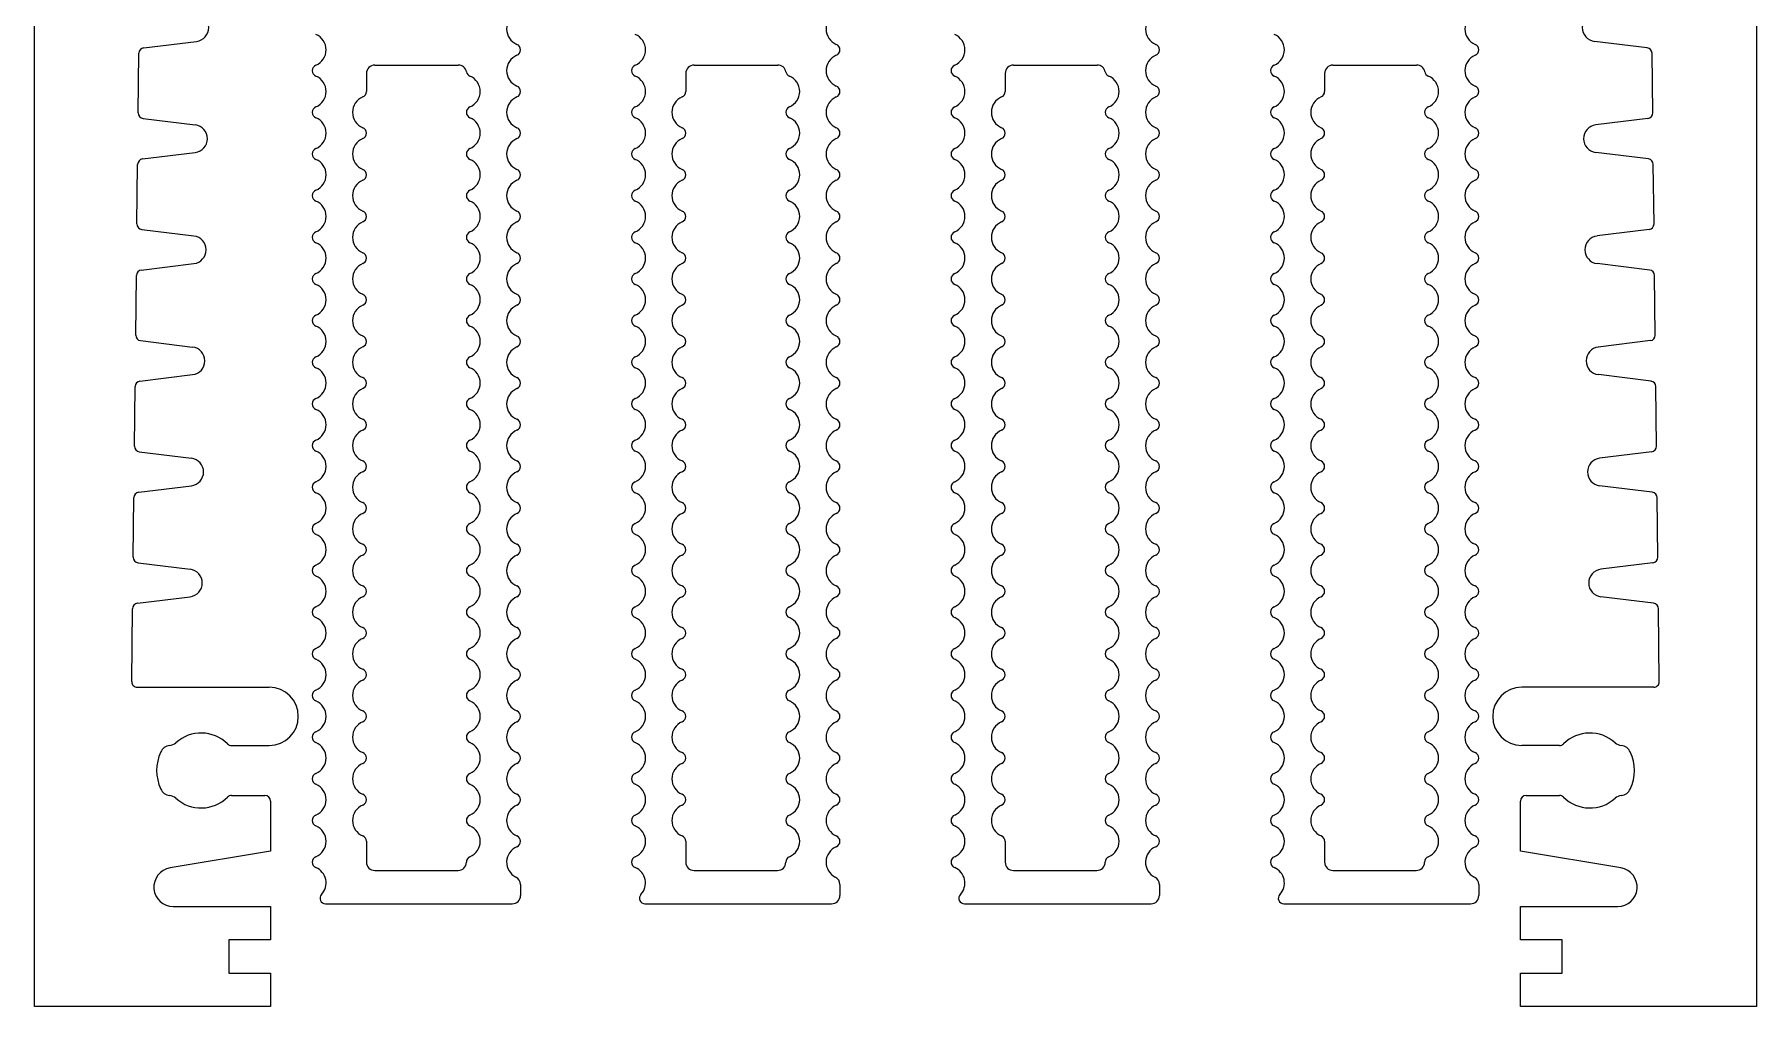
# Model space of a CAD drawing. Extents: x 0 to 240, y 0 to 177.
# Drawn here: x 177.9 to 239.9, y 103.1 to 138.1 of the extents above; entities that cross this region are included whole.
import ezdxf

# ---------------------------------------------------------------- set-up
doc = ezdxf.new("R2010")
doc.units = 0
doc.header["$LTSCALE"] = 0.5
doc.layers.get('0').update_dxf_attribs({"linetype": 'CONTINUOUS'})

msp = doc.modelspace()

# ---------------------------------------------------------------- linework, layer by layer
for p, q in [((177.898, 103.112), (177.898, 177.112)), ((239.898, 177.112), (239.898, 103.112)), ((181.836, 137.634), (183.732, 137.866)), ((235.96, 137.634), (234.064, 137.866)), ((181.635, 135.291), (181.66, 137.438)), ((236.16, 135.291), (236.135, 137.438)), ((189.848, 136.712), (189.848, 136.062)), ((190.148, 137.012), (193.158, 137.012)), ((201.348, 136.712), (201.348, 136.062)), ((201.648, 137.012), (204.658, 137.012)), ((212.848, 136.712), (212.848, 136.062)), ((213.148, 137.012), (216.158, 137.012)), ((224.348, 136.712), (224.348, 136.062)), ((224.648, 137.012), (227.658, 137.012)), ((181.811, 135.091), (183.686, 134.859)), ((235.985, 135.091), (234.109, 134.859)), ((181.589, 131.291), (181.614, 133.438)), ((181.79, 133.634), (183.686, 133.866)), ((236.006, 133.634), (234.11, 133.866)), ((236.206, 131.291), (236.181, 133.438)), ((181.765, 131.091), (183.64, 130.859)), ((236.031, 131.091), (234.155, 130.859)), ((181.744, 129.634), (183.64, 129.866)), ((236.052, 129.634), (234.156, 129.866)), ((181.544, 127.291), (181.568, 129.438)), ((236.252, 127.291), (236.227, 129.438)), ((181.719, 127.091), (183.594, 126.859)), ((236.077, 127.091), (234.201, 126.859)), ((181.698, 125.634), (183.594, 125.866)), ((236.098, 125.634), (234.202, 125.866)), ((181.498, 123.291), (181.522, 125.438)), ((236.298, 123.291), (236.273, 125.438)), ((181.673, 123.091), (183.548, 122.859)), ((236.123, 123.091), (234.247, 122.859)), ((181.652, 121.634), (183.548, 121.866)), ((236.144, 121.634), (234.248, 121.866)), ((181.452, 119.291), (181.476, 121.438)), ((236.344, 119.291), (236.319, 121.438)), ((181.627, 119.091), (183.502, 118.859)), ((236.169, 119.091), (234.293, 118.859)), ((181.606, 117.634), (183.502, 117.866)), ((236.19, 117.634), (234.294, 117.866)), ((181.4, 114.815), (181.43, 117.438)), ((236.395, 114.815), (236.365, 117.438)), ((181.6, 114.612), (186.348, 114.612)), ((236.195, 114.612), (231.448, 114.612)), ((184.99, 112.512), (186.348, 112.512)), ((232.806, 112.512), (231.448, 112.512)), ((184.99, 110.712), (186.198, 110.712)), ((186.398, 110.512), (186.398, 108.712)), ((231.398, 108.712), (231.398, 110.512)), ((231.598, 110.712), (232.806, 110.712)), ((186.398, 108.712), (182.781, 108.103)), ((189.848, 109.062), (189.848, 108.312)), ((201.348, 109.062), (201.348, 108.312)), ((212.848, 109.062), (212.848, 108.312)), ((224.348, 109.062), (224.348, 108.312)), ((235.014, 108.103), (231.398, 108.712)), ((190.148, 108.012), (193.148, 108.012)), ((201.648, 108.012), (204.648, 108.012)), ((213.148, 108.012), (216.148, 108.012)), ((224.648, 108.012), (227.648, 108.012)), ((195.398, 107.506), (195.398, 107.112)), ((206.898, 107.506), (206.898, 107.112)), ((218.398, 107.506), (218.398, 107.112)), ((229.898, 107.506), (229.898, 107.112)), ((182.898, 106.712), (186.398, 106.712)), ((186.398, 106.712), (186.398, 105.512)), ((188.379, 106.812), (195.098, 106.812)), ((199.879, 106.812), (206.598, 106.812)), ((211.379, 106.812), (218.098, 106.812)), ((222.879, 106.812), (229.598, 106.812)), ((231.398, 105.512), (231.398, 106.712)), ((231.398, 106.712), (234.898, 106.712)), ((186.398, 105.512), (184.898, 105.512)), ((184.898, 105.512), (184.898, 104.312)), ((232.898, 105.512), (231.398, 105.512)), ((232.898, 104.312), (232.898, 105.512)), ((184.898, 104.312), (186.398, 104.312)), ((186.398, 104.312), (186.398, 103.112)), ((231.398, 103.112), (231.398, 104.312)), ((231.398, 104.312), (232.898, 104.312)), ((186.398, 103.112), (177.898, 103.112)), ((239.898, 103.112), (231.398, 103.112))]:
    msp.add_line(p, q)
for centre, radius, start, end in [((183.671, 138.362), 0.5, 276.98901, 82.95287), ((195.498, 138.312), 0.6, 112.61987, 247.38013), ((206.998, 138.312), 0.6, 112.61987, 247.38013), ((218.498, 138.312), 0.6, 112.61987, 247.38013), ((229.998, 138.312), 0.6, 112.61987, 247.38013), ((234.125, 138.362), 0.5, 97.04713, 263.01099), ((187.798, 137.562), 0.6, 292.61986, 67.38013), ((195.185, 137.562), 0.212, 292.61986, 67.38013), ((199.298, 137.562), 0.6, 292.61986, 67.38013), ((206.685, 137.562), 0.212, 292.61986, 67.38013), ((210.798, 137.562), 0.6, 292.61986, 67.38013), ((218.185, 137.562), 0.212, 292.61986, 67.38013), ((222.298, 137.562), 0.6, 292.61986, 67.38013), ((229.685, 137.562), 0.212, 292.61986, 67.38013), ((181.86, 137.435), 0.2, 96.98901, 179.34146), ((195.498, 136.812), 0.6, 112.61987, 247.38013), ((206.998, 136.812), 0.6, 112.61987, 247.38013), ((218.498, 136.812), 0.6, 112.61987, 247.38013), ((229.998, 136.812), 0.6, 112.61987, 247.38013), ((235.935, 137.435), 0.2, 0.65854, 83.01099), ((188.11, 136.812), 0.212, 112.61987, 247.38013), ((187.798, 136.062), 0.6, 292.61986, 67.38013), ((190.148, 136.712), 0.3, 90, 180), ((193.158, 136.712), 0.3, 11.25185, 90), ((193.66, 136.812), 0.212, 191.25185, 247.38013), ((193.348, 136.062), 0.6, 292.61986, 67.38013), ((199.61, 136.812), 0.212, 112.61987, 247.38013), ((199.298, 136.062), 0.6, 292.61986, 67.38013), ((201.648, 136.712), 0.3, 90, 180), ((204.658, 136.712), 0.3, 11.25185, 90), ((205.16, 136.812), 0.212, 191.25185, 247.38013), ((204.848, 136.062), 0.6, 292.61986, 67.38013), ((211.11, 136.812), 0.212, 112.61987, 247.38013), ((210.798, 136.062), 0.6, 292.61986, 67.38013), ((213.148, 136.712), 0.3, 90, 180), ((216.158, 136.712), 0.3, 11.25185, 90), ((216.66, 136.812), 0.212, 191.25185, 247.38013), ((216.348, 136.062), 0.6, 292.61986, 67.38013), ((222.61, 136.812), 0.212, 112.61987, 247.38013), ((222.298, 136.062), 0.6, 292.61986, 67.38013), ((224.648, 136.712), 0.3, 90, 180), ((227.658, 136.712), 0.3, 11.25185, 90), ((228.16, 136.812), 0.212, 191.25185, 247.38013), ((227.848, 136.062), 0.6, 292.61986, 67.38013), ((189.948, 135.312), 0.6, 112.61987, 247.38013), ((189.635, 136.062), 0.212, 292.61986, 0), ((195.498, 135.312), 0.6, 112.61987, 247.38013), ((195.185, 136.062), 0.212, 292.61986, 67.38013), ((201.448, 135.312), 0.6, 112.61987, 247.38013), ((201.135, 136.062), 0.212, 292.61986, 0), ((206.998, 135.312), 0.6, 112.61987, 247.38013), ((206.685, 136.062), 0.212, 292.61986, 67.38013), ((212.948, 135.312), 0.6, 112.61987, 247.38013), ((212.635, 136.062), 0.212, 292.61986, 0), ((218.498, 135.312), 0.6, 112.61987, 247.38013), ((218.185, 136.062), 0.212, 292.61986, 67.38013), ((224.448, 135.312), 0.6, 112.61987, 247.38013), ((224.135, 136.062), 0.212, 292.61986, 0), ((229.998, 135.312), 0.6, 112.61987, 247.38013), ((229.685, 136.062), 0.212, 292.61986, 67.38013), ((181.835, 135.289), 0.2, 179.34146, 262.95287), ((188.11, 135.312), 0.212, 112.61987, 247.38013), ((193.66, 135.312), 0.212, 112.61987, 247.38013), ((199.61, 135.312), 0.212, 112.61987, 247.38013), ((205.16, 135.312), 0.212, 112.61987, 247.38013), ((211.11, 135.312), 0.212, 112.61987, 247.38013), ((216.66, 135.312), 0.212, 112.61987, 247.38013), ((222.61, 135.312), 0.212, 112.61987, 247.38013), ((228.16, 135.312), 0.212, 112.61987, 247.38013), ((235.96, 135.289), 0.2, 277.04713, 0.65854), ((183.625, 134.362), 0.5, 276.98901, 82.95287), ((187.798, 134.562), 0.6, 292.61986, 67.38013), ((189.635, 134.562), 0.212, 292.61986, 67.38013), ((193.348, 134.562), 0.6, 292.61986, 67.38013), ((195.185, 134.562), 0.212, 292.61986, 67.38013), ((199.298, 134.562), 0.6, 292.61986, 67.38013), ((201.135, 134.562), 0.212, 292.61986, 67.38013), ((204.848, 134.562), 0.6, 292.61986, 67.38013), ((206.685, 134.562), 0.212, 292.61986, 67.38013), ((210.798, 134.562), 0.6, 292.61986, 67.38013), ((212.635, 134.562), 0.212, 292.61986, 67.38013), ((216.348, 134.562), 0.6, 292.61986, 67.38013), ((218.185, 134.562), 0.212, 292.61986, 67.38013), ((222.298, 134.562), 0.6, 292.61986, 67.38013), ((224.135, 134.562), 0.212, 292.61986, 67.38013), ((227.848, 134.562), 0.6, 292.61986, 67.38013), ((229.685, 134.562), 0.212, 292.61986, 67.38013), ((234.171, 134.362), 0.5, 97.04713, 263.01099), ((188.11, 133.812), 0.212, 112.61987, 247.38013), ((189.948, 133.812), 0.6, 112.61987, 247.38013), ((193.66, 133.812), 0.212, 112.61987, 247.38013), ((195.498, 133.812), 0.6, 112.61987, 247.38013), ((199.61, 133.812), 0.212, 112.61987, 247.38013), ((201.448, 133.812), 0.6, 112.61987, 247.38013), ((205.16, 133.812), 0.212, 112.61987, 247.38013), ((206.998, 133.812), 0.6, 112.61987, 247.38013), ((211.11, 133.812), 0.212, 112.61987, 247.38013), ((212.948, 133.812), 0.6, 112.61987, 247.38013), ((216.66, 133.812), 0.212, 112.61987, 247.38013), ((218.498, 133.812), 0.6, 112.61987, 247.38013), ((222.61, 133.812), 0.212, 112.61987, 247.38013), ((224.448, 133.812), 0.6, 112.61987, 247.38013), ((228.16, 133.812), 0.212, 112.61987, 247.38013), ((229.998, 133.812), 0.6, 112.61987, 247.38013), ((181.814, 133.435), 0.2, 96.98901, 179.34146), ((187.798, 133.062), 0.6, 292.61986, 67.38013), ((193.348, 133.062), 0.6, 292.61986, 67.38013), ((199.298, 133.062), 0.6, 292.61986, 67.38013), ((204.848, 133.062), 0.6, 292.61986, 67.38013), ((210.798, 133.062), 0.6, 292.61986, 67.38013), ((216.348, 133.062), 0.6, 292.61986, 67.38013), ((222.298, 133.062), 0.6, 292.61986, 67.38013), ((227.848, 133.062), 0.6, 292.61986, 67.38013), ((235.981, 133.435), 0.2, 0.65854, 83.01099), ((189.948, 132.312), 0.6, 112.61987, 247.38013), ((189.635, 133.062), 0.212, 292.61986, 67.38013), ((195.498, 132.312), 0.6, 112.61987, 247.38013), ((195.185, 133.062), 0.212, 292.61986, 67.38013), ((201.448, 132.312), 0.6, 112.61987, 247.38013), ((201.135, 133.062), 0.212, 292.61986, 67.38013), ((206.998, 132.312), 0.6, 112.61987, 247.38013), ((206.685, 133.062), 0.212, 292.61986, 67.38013), ((212.948, 132.312), 0.6, 112.61987, 247.38013), ((212.635, 133.062), 0.212, 292.61986, 67.38013), ((218.498, 132.312), 0.6, 112.61987, 247.38013), ((218.185, 133.062), 0.212, 292.61986, 67.38013), ((224.448, 132.312), 0.6, 112.61987, 247.38013), ((224.135, 133.062), 0.212, 292.61986, 67.38013), ((229.998, 132.312), 0.6, 112.61987, 247.38013), ((229.685, 133.062), 0.212, 292.61986, 67.38013), ((188.11, 132.312), 0.212, 112.61987, 247.38013), ((187.798, 131.562), 0.6, 292.61986, 67.38013), ((193.66, 132.312), 0.212, 112.61987, 247.38013), ((193.348, 131.562), 0.6, 292.61986, 67.38013), ((199.61, 132.312), 0.212, 112.61987, 247.38013), ((199.298, 131.562), 0.6, 292.61986, 67.38013), ((205.16, 132.312), 0.212, 112.61987, 247.38013), ((204.848, 131.562), 0.6, 292.61986, 67.38013), ((211.11, 132.312), 0.212, 112.61987, 247.38013), ((210.798, 131.562), 0.6, 292.61986, 67.38013), ((216.66, 132.312), 0.212, 112.61987, 247.38013), ((216.348, 131.562), 0.6, 292.61986, 67.38013), ((222.61, 132.312), 0.212, 112.61987, 247.38013), ((222.298, 131.562), 0.6, 292.61986, 67.38013), ((228.16, 132.312), 0.212, 112.61987, 247.38013), ((227.848, 131.562), 0.6, 292.61986, 67.38013), ((189.635, 131.562), 0.212, 292.61986, 67.38013), ((195.185, 131.562), 0.212, 292.61986, 67.38013), ((201.135, 131.562), 0.212, 292.61986, 67.38013), ((206.685, 131.562), 0.212, 292.61986, 67.38013), ((212.635, 131.562), 0.212, 292.61986, 67.38013), ((218.185, 131.562), 0.212, 292.61986, 67.38013), ((224.135, 131.562), 0.212, 292.61986, 67.38013), ((229.685, 131.562), 0.212, 292.61986, 67.38013), ((181.789, 131.289), 0.2, 179.34146, 262.95287), ((183.579, 130.362), 0.5, 276.98901, 82.95287), ((188.11, 130.812), 0.212, 112.61987, 247.38013), ((189.948, 130.812), 0.6, 112.61987, 247.38013), ((193.66, 130.812), 0.212, 112.61987, 247.38013), ((195.498, 130.812), 0.6, 112.61987, 247.38013), ((199.61, 130.812), 0.212, 112.61987, 247.38013), ((201.448, 130.812), 0.6, 112.61987, 247.38013), ((205.16, 130.812), 0.212, 112.61987, 247.38013), ((206.998, 130.812), 0.6, 112.61987, 247.38013), ((211.11, 130.812), 0.212, 112.61987, 247.38013), ((212.948, 130.812), 0.6, 112.61987, 247.38013), ((216.66, 130.812), 0.212, 112.61987, 247.38013), ((218.498, 130.812), 0.6, 112.61987, 247.38013), ((222.61, 130.812), 0.212, 112.61987, 247.38013), ((224.448, 130.812), 0.6, 112.61987, 247.38013), ((228.16, 130.812), 0.212, 112.61987, 247.38013), ((229.998, 130.812), 0.6, 112.61987, 247.38013), ((234.217, 130.362), 0.5, 97.04713, 263.01099), ((236.006, 131.289), 0.2, 277.04713, 0.65854), ((187.798, 130.062), 0.6, 292.61986, 67.38013), ((189.635, 130.062), 0.212, 292.61986, 67.38013), ((193.348, 130.062), 0.6, 292.61986, 67.38013), ((195.185, 130.062), 0.212, 292.61986, 67.38013), ((199.298, 130.062), 0.6, 292.61986, 67.38013), ((201.135, 130.062), 0.212, 292.61986, 67.38013), ((204.848, 130.062), 0.6, 292.61986, 67.38013), ((206.685, 130.062), 0.212, 292.61986, 67.38013), ((210.798, 130.062), 0.6, 292.61986, 67.38013), ((212.635, 130.062), 0.212, 292.61986, 67.38013), ((216.348, 130.062), 0.6, 292.61986, 67.38013), ((218.185, 130.062), 0.212, 292.61986, 67.38013), ((222.298, 130.062), 0.6, 292.61986, 67.38013), ((224.135, 130.062), 0.212, 292.61986, 67.38013), ((227.848, 130.062), 0.6, 292.61986, 67.38013), ((229.685, 130.062), 0.212, 292.61986, 67.38013), ((181.768, 129.435), 0.2, 96.98901, 179.34146), ((189.948, 129.312), 0.6, 112.61987, 247.38013), ((195.498, 129.312), 0.6, 112.61987, 247.38013), ((201.448, 129.312), 0.6, 112.61987, 247.38013), ((206.998, 129.312), 0.6, 112.61987, 247.38013), ((212.948, 129.312), 0.6, 112.61987, 247.38013), ((218.498, 129.312), 0.6, 112.61987, 247.38013), ((224.448, 129.312), 0.6, 112.61987, 247.38013), ((229.998, 129.312), 0.6, 112.61987, 247.38013), ((236.027, 129.435), 0.2, 0.65854, 83.01099), ((188.11, 129.312), 0.212, 112.61987, 247.38013), ((187.798, 128.562), 0.6, 292.61986, 67.38013), ((193.66, 129.312), 0.212, 112.61987, 247.38013), ((193.348, 128.562), 0.6, 292.61986, 67.38013), ((199.61, 129.312), 0.212, 112.61987, 247.38013), ((199.298, 128.562), 0.6, 292.61986, 67.38013), ((205.16, 129.312), 0.212, 112.61987, 247.38013), ((204.848, 128.562), 0.6, 292.61986, 67.38013), ((211.11, 129.312), 0.212, 112.61987, 247.38013), ((210.798, 128.562), 0.6, 292.61986, 67.38013), ((216.66, 129.312), 0.212, 112.61987, 247.38013), ((216.348, 128.562), 0.6, 292.61986, 67.38013), ((222.61, 129.312), 0.212, 112.61987, 247.38013), ((222.298, 128.562), 0.6, 292.61986, 67.38013), ((228.16, 129.312), 0.212, 112.61987, 247.38013), ((227.848, 128.562), 0.6, 292.61986, 67.38013), ((189.948, 127.812), 0.6, 112.61987, 247.38013), ((189.635, 128.562), 0.212, 292.61986, 67.38013), ((195.498, 127.812), 0.6, 112.61987, 247.38013), ((195.185, 128.562), 0.212, 292.61986, 67.38013), ((201.448, 127.812), 0.6, 112.61987, 247.38013), ((201.135, 128.562), 0.212, 292.61986, 67.38013), ((206.998, 127.812), 0.6, 112.61987, 247.38013), ((206.685, 128.562), 0.212, 292.61986, 67.38013), ((212.948, 127.812), 0.6, 112.61987, 247.38013), ((212.635, 128.562), 0.212, 292.61986, 67.38013), ((218.498, 127.812), 0.6, 112.61987, 247.38013), ((218.185, 128.562), 0.212, 292.61986, 67.38013), ((224.448, 127.812), 0.6, 112.61987, 247.38013), ((224.135, 128.562), 0.212, 292.61986, 67.38013), ((229.998, 127.812), 0.6, 112.61987, 247.38013), ((229.685, 128.562), 0.212, 292.61986, 67.38013), ((188.11, 127.812), 0.212, 112.61987, 247.38013), ((193.66, 127.812), 0.212, 112.61987, 247.38013), ((199.61, 127.812), 0.212, 112.61987, 247.38013), ((205.16, 127.812), 0.212, 112.61987, 247.38013), ((211.11, 127.812), 0.212, 112.61987, 247.38013), ((216.66, 127.812), 0.212, 112.61987, 247.38013), ((222.61, 127.812), 0.212, 112.61987, 247.38013), ((228.16, 127.812), 0.212, 112.61987, 247.38013), ((181.743, 127.289), 0.2, 179.34146, 262.95287), ((187.798, 127.062), 0.6, 292.61986, 67.38013), ((189.635, 127.062), 0.212, 292.61986, 67.38013), ((193.348, 127.062), 0.6, 292.61986, 67.38013), ((195.185, 127.062), 0.212, 292.61986, 67.38013), ((199.298, 127.062), 0.6, 292.61986, 67.38013), ((201.135, 127.062), 0.212, 292.61986, 67.38013), ((204.848, 127.062), 0.6, 292.61986, 67.38013), ((206.685, 127.062), 0.212, 292.61986, 67.38013), ((210.798, 127.062), 0.6, 292.61986, 67.38013), ((212.635, 127.062), 0.212, 292.61986, 67.38013), ((216.348, 127.062), 0.6, 292.61986, 67.38013), ((218.185, 127.062), 0.212, 292.61986, 67.38013), ((222.298, 127.062), 0.6, 292.61986, 67.38013), ((224.135, 127.062), 0.212, 292.61986, 67.38013), ((227.848, 127.062), 0.6, 292.61986, 67.38013), ((229.685, 127.062), 0.212, 292.61986, 67.38013), ((236.052, 127.289), 0.2, 277.04713, 0.65854), ((183.533, 126.362), 0.5, 276.98901, 82.95287), ((188.11, 126.312), 0.212, 112.61987, 247.38013), ((189.948, 126.312), 0.6, 112.61987, 247.38013), ((193.66, 126.312), 0.212, 112.61987, 247.38013), ((195.498, 126.312), 0.6, 112.61987, 247.38013), ((199.61, 126.312), 0.212, 112.61987, 247.38013), ((201.448, 126.312), 0.6, 112.61987, 247.38013), ((205.16, 126.312), 0.212, 112.61987, 247.38013), ((206.998, 126.312), 0.6, 112.61987, 247.38013), ((211.11, 126.312), 0.212, 112.61987, 247.38013), ((212.948, 126.312), 0.6, 112.61987, 247.38013), ((216.66, 126.312), 0.212, 112.61987, 247.38013), ((218.498, 126.312), 0.6, 112.61987, 247.38013), ((222.61, 126.312), 0.212, 112.61987, 247.38013), ((224.448, 126.312), 0.6, 112.61987, 247.38013), ((228.16, 126.312), 0.212, 112.61987, 247.38013), ((229.998, 126.312), 0.6, 112.61987, 247.38013), ((234.263, 126.362), 0.5, 97.04713, 263.01099), ((187.798, 125.562), 0.6, 292.61986, 67.38013), ((193.348, 125.562), 0.6, 292.61986, 67.38013), ((199.298, 125.562), 0.6, 292.61986, 67.38013), ((204.848, 125.562), 0.6, 292.61986, 67.38013), ((210.798, 125.562), 0.6, 292.61986, 67.38013), ((216.348, 125.562), 0.6, 292.61986, 67.38013), ((222.298, 125.562), 0.6, 292.61986, 67.38013), ((227.848, 125.562), 0.6, 292.61986, 67.38013), ((181.722, 125.435), 0.2, 96.98901, 179.34146), ((189.948, 124.812), 0.6, 112.61987, 247.38013), ((189.635, 125.562), 0.212, 292.61986, 67.38013), ((195.498, 124.812), 0.6, 112.61987, 247.38013), ((195.185, 125.562), 0.212, 292.61986, 67.38013), ((201.448, 124.812), 0.6, 112.61987, 247.38013), ((201.135, 125.562), 0.212, 292.61986, 67.38013), ((206.998, 124.812), 0.6, 112.61987, 247.38013), ((206.685, 125.562), 0.212, 292.61986, 67.38013), ((212.948, 124.812), 0.6, 112.61987, 247.38013), ((212.635, 125.562), 0.212, 292.61986, 67.38013), ((218.498, 124.812), 0.6, 112.61987, 247.38013), ((218.185, 125.562), 0.212, 292.61986, 67.38013), ((224.448, 124.812), 0.6, 112.61987, 247.38013), ((224.135, 125.562), 0.212, 292.61986, 67.38013), ((229.998, 124.812), 0.6, 112.61987, 247.38013), ((229.685, 125.562), 0.212, 292.61986, 67.38013), ((236.073, 125.435), 0.2, 0.65854, 83.01099), ((188.11, 124.812), 0.212, 112.61987, 247.38013), ((193.66, 124.812), 0.212, 112.61987, 247.38013), ((199.61, 124.812), 0.212, 112.61987, 247.38013), ((205.16, 124.812), 0.212, 112.61987, 247.38013), ((211.11, 124.812), 0.212, 112.61987, 247.38013), ((216.66, 124.812), 0.212, 112.61987, 247.38013), ((222.61, 124.812), 0.212, 112.61987, 247.38013), ((228.16, 124.812), 0.212, 112.61987, 247.38013), ((187.798, 124.062), 0.6, 292.61986, 67.38013), ((189.635, 124.062), 0.212, 292.61986, 67.38013), ((193.348, 124.062), 0.6, 292.61986, 67.38013), ((195.185, 124.062), 0.212, 292.61986, 67.38013), ((199.298, 124.062), 0.6, 292.61986, 67.38013), ((201.135, 124.062), 0.212, 292.61986, 67.38013), ((204.848, 124.062), 0.6, 292.61986, 67.38013), ((206.685, 124.062), 0.212, 292.61986, 67.38013), ((210.798, 124.062), 0.6, 292.61986, 67.38013), ((212.635, 124.062), 0.212, 292.61986, 67.38013), ((216.348, 124.062), 0.6, 292.61986, 67.38013), ((218.185, 124.062), 0.212, 292.61986, 67.38013), ((222.298, 124.062), 0.6, 292.61986, 67.38013), ((224.135, 124.062), 0.212, 292.61986, 67.38013), ((227.848, 124.062), 0.6, 292.61986, 67.38013), ((229.685, 124.062), 0.212, 292.61986, 67.38013), ((188.11, 123.312), 0.212, 112.61987, 247.38013), ((189.948, 123.312), 0.6, 112.61987, 247.38013), ((193.66, 123.312), 0.212, 112.61987, 247.38013), ((195.498, 123.312), 0.6, 112.61987, 247.38013), ((199.61, 123.312), 0.212, 112.61987, 247.38013), ((201.448, 123.312), 0.6, 112.61987, 247.38013), ((205.16, 123.312), 0.212, 112.61987, 247.38013), ((206.998, 123.312), 0.6, 112.61987, 247.38013), ((211.11, 123.312), 0.212, 112.61987, 247.38013), ((212.948, 123.312), 0.6, 112.61987, 247.38013), ((216.66, 123.312), 0.212, 112.61987, 247.38013), ((218.498, 123.312), 0.6, 112.61987, 247.38013), ((222.61, 123.312), 0.212, 112.61987, 247.38013), ((224.448, 123.312), 0.6, 112.61987, 247.38013), ((228.16, 123.312), 0.212, 112.61987, 247.38013), ((229.998, 123.312), 0.6, 112.61987, 247.38013), ((181.698, 123.289), 0.2, 179.34146, 262.95287), ((183.487, 122.362), 0.5, 276.98901, 82.95287), ((187.798, 122.562), 0.6, 292.61986, 67.38013), ((193.348, 122.562), 0.6, 292.61986, 67.38013), ((199.298, 122.562), 0.6, 292.61986, 67.38013), ((204.848, 122.562), 0.6, 292.61986, 67.38013), ((210.798, 122.562), 0.6, 292.61986, 67.38013), ((216.348, 122.562), 0.6, 292.61986, 67.38013), ((222.298, 122.562), 0.6, 292.61986, 67.38013), ((227.848, 122.562), 0.6, 292.61986, 67.38013), ((234.309, 122.362), 0.5, 97.04713, 263.01099), ((236.098, 123.289), 0.2, 277.04713, 0.65854), ((189.948, 121.812), 0.6, 112.61987, 247.38013), ((189.635, 122.562), 0.212, 292.61986, 67.38013), ((195.498, 121.812), 0.6, 112.61987, 247.38013), ((195.185, 122.562), 0.212, 292.61986, 67.38013), ((201.448, 121.812), 0.6, 112.61987, 247.38013), ((201.135, 122.562), 0.212, 292.61986, 67.38013), ((206.998, 121.812), 0.6, 112.61987, 247.38013), ((206.685, 122.562), 0.212, 292.61986, 67.38013), ((212.948, 121.812), 0.6, 112.61987, 247.38013), ((212.635, 122.562), 0.212, 292.61986, 67.38013), ((218.498, 121.812), 0.6, 112.61987, 247.38013), ((218.185, 122.562), 0.212, 292.61986, 67.38013), ((224.448, 121.812), 0.6, 112.61987, 247.38013), ((224.135, 122.562), 0.212, 292.61986, 67.38013), ((229.998, 121.812), 0.6, 112.61987, 247.38013), ((229.685, 122.562), 0.212, 292.61986, 67.38013), ((181.676, 121.435), 0.2, 96.98901, 179.34146), ((188.11, 121.812), 0.212, 112.61987, 247.38013), ((187.798, 121.062), 0.6, 292.61986, 67.38013), ((193.66, 121.812), 0.212, 112.61987, 247.38013), ((193.348, 121.062), 0.6, 292.61986, 67.38013), ((199.61, 121.812), 0.212, 112.61987, 247.38013), ((199.298, 121.062), 0.6, 292.61986, 67.38013), ((205.16, 121.812), 0.212, 112.61987, 247.38013), ((204.848, 121.062), 0.6, 292.61986, 67.38013), ((211.11, 121.812), 0.212, 112.61987, 247.38013), ((210.798, 121.062), 0.6, 292.61986, 67.38013), ((216.66, 121.812), 0.212, 112.61987, 247.38013), ((216.348, 121.062), 0.6, 292.61986, 67.38013), ((222.61, 121.812), 0.212, 112.61987, 247.38013), ((222.298, 121.062), 0.6, 292.61986, 67.38013), ((228.16, 121.812), 0.212, 112.61987, 247.38013), ((227.848, 121.062), 0.6, 292.61986, 67.38013), ((236.119, 121.435), 0.2, 0.65854, 83.01099), ((189.635, 121.062), 0.212, 292.61986, 67.38013), ((195.185, 121.062), 0.212, 292.61986, 67.38013), ((201.135, 121.062), 0.212, 292.61986, 67.38013), ((206.685, 121.062), 0.212, 292.61986, 67.38013), ((212.635, 121.062), 0.212, 292.61986, 67.38013), ((218.185, 121.062), 0.212, 292.61986, 67.38013), ((224.135, 121.062), 0.212, 292.61986, 67.38013), ((229.685, 121.062), 0.212, 292.61986, 67.38013), ((188.11, 120.312), 0.212, 112.61987, 247.38013), ((189.948, 120.312), 0.6, 112.61987, 247.38013), ((193.66, 120.312), 0.212, 112.61987, 247.38013), ((195.498, 120.312), 0.6, 112.61987, 247.38013), ((199.61, 120.312), 0.212, 112.61987, 247.38013), ((201.448, 120.312), 0.6, 112.61987, 247.38013), ((205.16, 120.312), 0.212, 112.61987, 247.38013), ((206.998, 120.312), 0.6, 112.61987, 247.38013), ((211.11, 120.312), 0.212, 112.61987, 247.38013), ((212.948, 120.312), 0.6, 112.61987, 247.38013), ((216.66, 120.312), 0.212, 112.61987, 247.38013), ((218.498, 120.312), 0.6, 112.61987, 247.38013), ((222.61, 120.312), 0.212, 112.61987, 247.38013), ((224.448, 120.312), 0.6, 112.61987, 247.38013), ((228.16, 120.312), 0.212, 112.61987, 247.38013), ((229.998, 120.312), 0.6, 112.61987, 247.38013), ((187.798, 119.562), 0.6, 292.61986, 67.38013), ((189.635, 119.562), 0.212, 292.61986, 67.38013), ((193.348, 119.562), 0.6, 292.61986, 67.38013), ((195.185, 119.562), 0.212, 292.61986, 67.38013), ((199.298, 119.562), 0.6, 292.61986, 67.38013), ((201.135, 119.562), 0.212, 292.61986, 67.38013), ((204.848, 119.562), 0.6, 292.61986, 67.38013), ((206.685, 119.562), 0.212, 292.61986, 67.38013), ((210.798, 119.562), 0.6, 292.61986, 67.38013), ((212.635, 119.562), 0.212, 292.61986, 67.38013), ((216.348, 119.562), 0.6, 292.61986, 67.38013), ((218.185, 119.562), 0.212, 292.61986, 67.38013), ((222.298, 119.562), 0.6, 292.61986, 67.38013), ((224.135, 119.562), 0.212, 292.61986, 67.38013), ((227.848, 119.562), 0.6, 292.61986, 67.38013), ((229.685, 119.562), 0.212, 292.61986, 67.38013), ((181.652, 119.289), 0.2, 179.34146, 262.95287), ((189.948, 118.812), 0.6, 112.61987, 247.38013), ((195.498, 118.812), 0.6, 112.61987, 247.38013), ((201.448, 118.812), 0.6, 112.61987, 247.38013), ((206.998, 118.812), 0.6, 112.61987, 247.38013), ((212.948, 118.812), 0.6, 112.61987, 247.38013), ((218.498, 118.812), 0.6, 112.61987, 247.38013), ((224.448, 118.812), 0.6, 112.61987, 247.38013), ((229.998, 118.812), 0.6, 112.61987, 247.38013), ((236.144, 119.289), 0.2, 277.04713, 0.65854), ((183.441, 118.362), 0.5, 276.98901, 82.95287), ((188.11, 118.812), 0.212, 112.61987, 247.38013), ((187.798, 118.062), 0.6, 292.61986, 67.38013), ((193.66, 118.812), 0.212, 112.61987, 247.38013), ((193.348, 118.062), 0.6, 292.61986, 67.38013), ((199.61, 118.812), 0.212, 112.61987, 247.38013), ((199.298, 118.062), 0.6, 292.61986, 67.38013), ((205.16, 118.812), 0.212, 112.61987, 247.38013), ((204.848, 118.062), 0.6, 292.61986, 67.38013), ((211.11, 118.812), 0.212, 112.61987, 247.38013), ((210.798, 118.062), 0.6, 292.61986, 67.38013), ((216.66, 118.812), 0.212, 112.61987, 247.38013), ((216.348, 118.062), 0.6, 292.61986, 67.38013), ((222.61, 118.812), 0.212, 112.61987, 247.38013), ((222.298, 118.062), 0.6, 292.61986, 67.38013), ((228.16, 118.812), 0.212, 112.61987, 247.38013), ((227.848, 118.062), 0.6, 292.61986, 67.38013), ((234.354, 118.362), 0.5, 97.04713, 263.01099), ((189.948, 117.312), 0.6, 112.61987, 247.38013), ((189.635, 118.062), 0.212, 292.61986, 67.38013), ((195.498, 117.312), 0.6, 112.61987, 247.38013), ((195.185, 118.062), 0.212, 292.61986, 67.38013), ((201.448, 117.312), 0.6, 112.61987, 247.38013), ((201.135, 118.062), 0.212, 292.61986, 67.38013), ((206.998, 117.312), 0.6, 112.61987, 247.38013), ((206.685, 118.062), 0.212, 292.61986, 67.38013), ((212.948, 117.312), 0.6, 112.61987, 247.38013), ((212.635, 118.062), 0.212, 292.61986, 67.38013), ((218.498, 117.312), 0.6, 112.61987, 247.38013), ((218.185, 118.062), 0.212, 292.61986, 67.38013), ((224.448, 117.312), 0.6, 112.61987, 247.38013), ((224.135, 118.062), 0.212, 292.61986, 67.38013), ((229.998, 117.312), 0.6, 112.61987, 247.38013), ((229.685, 118.062), 0.212, 292.61986, 67.38013), ((181.63, 117.435), 0.2, 96.98901, 179.34146), ((188.11, 117.312), 0.212, 112.61987, 247.38013), ((193.66, 117.312), 0.212, 112.61987, 247.38013), ((199.61, 117.312), 0.212, 112.61987, 247.38013), ((205.16, 117.312), 0.212, 112.61987, 247.38013), ((211.11, 117.312), 0.212, 112.61987, 247.38013), ((216.66, 117.312), 0.212, 112.61987, 247.38013), ((222.61, 117.312), 0.212, 112.61987, 247.38013), ((228.16, 117.312), 0.212, 112.61987, 247.38013), ((236.165, 117.435), 0.2, 0.65854, 83.01099), ((187.798, 116.562), 0.6, 292.61986, 67.38013), ((189.635, 116.562), 0.212, 292.61986, 67.38013), ((193.348, 116.562), 0.6, 292.61986, 67.38013), ((195.185, 116.562), 0.212, 292.61986, 67.38013), ((199.298, 116.562), 0.6, 292.61986, 67.38013), ((201.135, 116.562), 0.212, 292.61986, 67.38013), ((204.848, 116.562), 0.6, 292.61986, 67.38013), ((206.685, 116.562), 0.212, 292.61986, 67.38013), ((210.798, 116.562), 0.6, 292.61986, 67.38013), ((212.635, 116.562), 0.212, 292.61986, 67.38013), ((216.348, 116.562), 0.6, 292.61986, 67.38013), ((218.185, 116.562), 0.212, 292.61986, 67.38013), ((222.298, 116.562), 0.6, 292.61986, 67.38013), ((224.135, 116.562), 0.212, 292.61986, 67.38013), ((227.848, 116.562), 0.6, 292.61986, 67.38013), ((229.685, 116.562), 0.212, 292.61986, 67.38013), ((188.11, 115.812), 0.212, 112.61987, 247.38013), ((189.948, 115.812), 0.6, 112.61987, 247.38013), ((193.66, 115.812), 0.212, 112.61987, 247.38013), ((195.498, 115.812), 0.6, 112.61987, 247.38013), ((199.61, 115.812), 0.212, 112.61987, 247.38013), ((201.448, 115.812), 0.6, 112.61987, 247.38013), ((205.16, 115.812), 0.212, 112.61987, 247.38013), ((206.998, 115.812), 0.6, 112.61987, 247.38013), ((211.11, 115.812), 0.212, 112.61987, 247.38013), ((212.948, 115.812), 0.6, 112.61987, 247.38013), ((216.66, 115.812), 0.212, 112.61987, 247.38013), ((218.498, 115.812), 0.6, 112.61987, 247.38013), ((222.61, 115.812), 0.212, 112.61987, 247.38013), ((224.448, 115.812), 0.6, 112.61987, 247.38013), ((228.16, 115.812), 0.212, 112.61987, 247.38013), ((229.998, 115.812), 0.6, 112.61987, 247.38013), ((187.798, 115.062), 0.6, 292.61986, 67.38013), ((193.348, 115.062), 0.6, 292.61986, 67.38013), ((199.298, 115.062), 0.6, 292.61986, 67.38013), ((204.848, 115.062), 0.6, 292.61986, 67.38013), ((210.798, 115.062), 0.6, 292.61986, 67.38013), ((216.348, 115.062), 0.6, 292.61986, 67.38013), ((222.298, 115.062), 0.6, 292.61986, 67.38013), ((227.848, 115.062), 0.6, 292.61986, 67.38013), ((181.6, 114.812), 0.2, 179.34146, 270), ((189.948, 114.312), 0.6, 112.61987, 247.38013), ((189.635, 115.062), 0.212, 292.61986, 67.38013), ((195.498, 114.312), 0.6, 112.61987, 247.38013), ((195.185, 115.062), 0.212, 292.61986, 67.38013), ((201.448, 114.312), 0.6, 112.61987, 247.38013), ((201.135, 115.062), 0.212, 292.61986, 67.38013), ((206.998, 114.312), 0.6, 112.61987, 247.38013), ((206.685, 115.062), 0.212, 292.61986, 67.38013), ((212.948, 114.312), 0.6, 112.61987, 247.38013), ((212.635, 115.062), 0.212, 292.61986, 67.38013), ((218.498, 114.312), 0.6, 112.61987, 247.38013), ((218.185, 115.062), 0.212, 292.61986, 67.38013), ((224.448, 114.312), 0.6, 112.61987, 247.38013), ((224.135, 115.062), 0.212, 292.61986, 67.38013), ((229.998, 114.312), 0.6, 112.61987, 247.38013), ((229.685, 115.062), 0.212, 292.61986, 67.38013), ((236.195, 114.812), 0.2, 270, 0.65854), ((186.348, 113.562), 1.05, 270, 90), ((188.11, 114.312), 0.212, 112.61987, 247.38013), ((187.798, 113.562), 0.6, 292.61986, 67.38013), ((193.66, 114.312), 0.212, 112.61987, 247.38013), ((193.348, 113.562), 0.6, 292.61986, 67.38013), ((199.61, 114.312), 0.212, 112.61987, 247.38013), ((199.298, 113.562), 0.6, 292.61986, 67.38013), ((205.16, 114.312), 0.212, 112.61987, 247.38013), ((204.848, 113.562), 0.6, 292.61986, 67.38013), ((211.11, 114.312), 0.212, 112.61987, 247.38013), ((210.798, 113.562), 0.6, 292.61986, 67.38013), ((216.66, 114.312), 0.212, 112.61987, 247.38013), ((216.348, 113.562), 0.6, 292.61986, 67.38013), ((222.61, 114.312), 0.212, 112.61987, 247.38013), ((222.298, 113.562), 0.6, 292.61986, 67.38013), ((228.16, 114.312), 0.212, 112.61987, 247.38013), ((227.848, 113.562), 0.6, 292.61986, 67.38013), ((231.448, 113.562), 1.05, 90, 270), ((189.635, 113.562), 0.212, 292.61986, 67.38013), ((195.185, 113.562), 0.212, 292.61986, 67.38013), ((201.135, 113.562), 0.212, 292.61986, 67.38013), ((206.685, 113.562), 0.212, 292.61986, 67.38013), ((212.635, 113.562), 0.212, 292.61986, 67.38013), ((218.185, 113.562), 0.212, 292.61986, 67.38013), ((224.135, 113.562), 0.212, 292.61986, 67.38013), ((229.685, 113.562), 0.212, 292.61986, 67.38013), ((183.898, 111.612), 1.35, 45.20868, 132.24961), ((188.11, 112.812), 0.212, 112.61987, 247.38013), ((189.948, 112.812), 0.6, 112.61987, 247.38013), ((193.66, 112.812), 0.212, 112.61987, 247.38013), ((195.498, 112.812), 0.6, 112.61987, 247.38013), ((199.61, 112.812), 0.212, 112.61987, 247.38013), ((201.448, 112.812), 0.6, 112.61987, 247.38013), ((205.16, 112.812), 0.212, 112.61987, 247.38013), ((206.998, 112.812), 0.6, 112.61987, 247.38013), ((211.11, 112.812), 0.212, 112.61987, 247.38013), ((212.948, 112.812), 0.6, 112.61987, 247.38013), ((216.66, 112.812), 0.212, 112.61987, 247.38013), ((218.498, 112.812), 0.6, 112.61987, 247.38013), ((222.61, 112.812), 0.212, 112.61987, 247.38013), ((224.448, 112.812), 0.6, 112.61987, 247.38013), ((228.16, 112.812), 0.212, 112.61987, 247.38013), ((229.998, 112.812), 0.6, 112.61987, 247.38013), ((233.898, 111.612), 1.35, 47.75039, 134.79132), ((183.898, 111.612), 1.6, 155.37568, 204.62432), ((182.807, 112.112), 0.4, 96.15406, 155.37568), ((182.721, 112.908), 0.4, 276.15406, 312.24961), ((184.99, 112.712), 0.2, 225.20868, 270), ((187.798, 112.062), 0.6, 292.61986, 67.38013), ((189.635, 112.062), 0.212, 292.61986, 67.38013), ((193.348, 112.062), 0.6, 292.61986, 67.38013), ((195.185, 112.062), 0.212, 292.61986, 67.38013), ((199.298, 112.062), 0.6, 292.61986, 67.38013), ((201.135, 112.062), 0.212, 292.61986, 67.38013), ((204.848, 112.062), 0.6, 292.61986, 67.38013), ((206.685, 112.062), 0.212, 292.61986, 67.38013), ((210.798, 112.062), 0.6, 292.61986, 67.38013), ((212.635, 112.062), 0.212, 292.61986, 67.38013), ((216.348, 112.062), 0.6, 292.61986, 67.38013), ((218.185, 112.062), 0.212, 292.61986, 67.38013), ((222.298, 112.062), 0.6, 292.61986, 67.38013), ((224.135, 112.062), 0.212, 292.61986, 67.38013), ((227.848, 112.062), 0.6, 292.61986, 67.38013), ((229.685, 112.062), 0.212, 292.61986, 67.38013), ((232.806, 112.712), 0.2, 270, 314.79132), ((235.074, 112.908), 0.4, 227.75039, 263.84594), ((234.989, 112.112), 0.4, 24.62432, 83.84594), ((233.898, 111.612), 1.6, 335.37568, 24.62432), ((189.948, 111.312), 0.6, 112.61987, 247.38013), ((195.498, 111.312), 0.6, 112.61987, 247.38013), ((201.448, 111.312), 0.6, 112.61987, 247.38013), ((206.998, 111.312), 0.6, 112.61987, 247.38013), ((212.948, 111.312), 0.6, 112.61987, 247.38013), ((218.498, 111.312), 0.6, 112.61987, 247.38013), ((224.448, 111.312), 0.6, 112.61987, 247.38013), ((229.998, 111.312), 0.6, 112.61987, 247.38013), ((188.11, 111.312), 0.212, 112.61987, 247.38013), ((187.798, 110.562), 0.6, 292.61986, 67.38013), ((193.66, 111.312), 0.212, 112.61987, 247.38013), ((193.348, 110.562), 0.6, 292.61986, 67.38013), ((199.61, 111.312), 0.212, 112.61987, 247.38013), ((199.298, 110.562), 0.6, 292.61986, 67.38013), ((205.16, 111.312), 0.212, 112.61987, 247.38013), ((204.848, 110.562), 0.6, 292.61986, 67.38013), ((211.11, 111.312), 0.212, 112.61987, 247.38013), ((210.798, 110.562), 0.6, 292.61986, 67.38013), ((216.66, 111.312), 0.212, 112.61987, 247.38013), ((216.348, 110.562), 0.6, 292.61986, 67.38013), ((222.61, 111.312), 0.212, 112.61987, 247.38013), ((222.298, 110.562), 0.6, 292.61986, 67.38013), ((228.16, 111.312), 0.212, 112.61987, 247.38013), ((227.848, 110.562), 0.6, 292.61986, 67.38013), ((182.807, 111.112), 0.4, 204.62432, 263.84594), ((182.721, 110.317), 0.4, 47.75039, 83.84594), ((183.898, 111.612), 1.35, 227.75039, 314.79132), ((184.99, 110.512), 0.2, 90, 134.79132), ((184.99, 110.512), 0.2, 90, 134.79132), ((186.198, 110.512), 0.2, 360, 90), ((189.948, 109.812), 0.6, 112.61987, 247.38013), ((189.635, 110.562), 0.212, 292.61986, 67.38013), ((195.498, 109.812), 0.6, 112.61987, 247.38013), ((195.185, 110.562), 0.212, 292.61986, 67.38013), ((201.448, 109.812), 0.6, 112.61987, 247.38013), ((201.135, 110.562), 0.212, 292.61986, 67.38013), ((206.998, 109.812), 0.6, 112.61987, 247.38013), ((206.685, 110.562), 0.212, 292.61986, 67.38013), ((212.948, 109.812), 0.6, 112.61987, 247.38013), ((212.635, 110.562), 0.212, 292.61986, 67.38013), ((218.498, 109.812), 0.6, 112.61987, 247.38013), ((218.185, 110.562), 0.212, 292.61986, 67.38013), ((224.448, 109.812), 0.6, 112.61987, 247.38013), ((224.135, 110.562), 0.212, 292.61986, 67.38013), ((229.998, 109.812), 0.6, 112.61987, 247.38013), ((229.685, 110.562), 0.212, 292.61986, 67.38013), ((231.598, 110.512), 0.2, 90, 180), ((232.806, 110.512), 0.2, 45.20868, 90), ((232.806, 110.512), 0.2, 45.20868, 90), ((233.898, 111.612), 1.35, 225.20868, 312.24961), ((235.074, 110.317), 0.4, 96.15406, 132.24961), ((234.989, 111.112), 0.4, 276.15406, 335.37568), ((188.11, 109.812), 0.212, 112.61987, 247.38013), ((193.66, 109.812), 0.212, 112.61987, 247.38013), ((199.61, 109.812), 0.212, 112.61987, 247.38013), ((205.16, 109.812), 0.212, 112.61987, 247.38013), ((211.11, 109.812), 0.212, 112.61987, 247.38013), ((216.66, 109.812), 0.212, 112.61987, 247.38013), ((222.61, 109.812), 0.212, 112.61987, 247.38013), ((228.16, 109.812), 0.212, 112.61987, 247.38013), ((187.798, 109.062), 0.6, 292.61986, 67.38013), ((189.635, 109.062), 0.212, 0, 67.38013), ((193.348, 109.062), 0.6, 292.61986, 67.38013), ((195.185, 109.062), 0.212, 292.61986, 67.38013), ((199.298, 109.062), 0.6, 292.61986, 67.38013), ((201.135, 109.062), 0.212, 0, 67.38013), ((204.848, 109.062), 0.6, 292.61986, 67.38013), ((206.685, 109.062), 0.212, 292.61986, 67.38013), ((210.798, 109.062), 0.6, 292.61986, 67.38013), ((212.635, 109.062), 0.212, 0, 67.38013), ((216.348, 109.062), 0.6, 292.61986, 67.38013), ((218.185, 109.062), 0.212, 292.61986, 67.38013), ((222.298, 109.062), 0.6, 292.61986, 67.38013), ((224.135, 109.062), 0.212, 0, 67.38013), ((227.848, 109.062), 0.6, 292.61986, 67.38013), ((229.685, 109.062), 0.212, 292.61986, 67.38013), ((188.11, 108.312), 0.212, 112.61987, 247.38013), ((193.66, 108.312), 0.212, 112.61987, 180), ((195.498, 108.312), 0.6, 112.61987, 243.6122), ((199.61, 108.312), 0.212, 112.61987, 247.38013), ((205.16, 108.312), 0.212, 112.61987, 180), ((206.998, 108.312), 0.6, 112.61987, 243.6122), ((211.11, 108.312), 0.212, 112.61987, 247.38013), ((216.66, 108.312), 0.212, 112.61987, 180), ((218.498, 108.312), 0.6, 112.61987, 243.6122), ((222.61, 108.312), 0.212, 112.61987, 247.38013), ((228.16, 108.312), 0.212, 112.61987, 180), ((229.998, 108.312), 0.6, 112.61987, 243.6122), ((182.898, 107.412), 0.7, 99.57038, 270), ((187.798, 107.562), 0.6, 316.56746, 67.38013), ((190.148, 108.312), 0.3, 180, 270), ((193.148, 108.312), 0.3, 270, 0), ((199.298, 107.562), 0.6, 316.56746, 67.38013), ((201.648, 108.312), 0.3, 180, 270), ((204.648, 108.312), 0.3, 270, 0), ((210.798, 107.562), 0.6, 316.56746, 67.38013), ((213.148, 108.312), 0.3, 180, 270), ((216.148, 108.312), 0.3, 270, 0), ((222.298, 107.562), 0.6, 316.56746, 67.38013), ((224.648, 108.312), 0.3, 180, 270), ((227.648, 108.312), 0.3, 270, 0), ((234.898, 107.412), 0.7, 270, 80.42962), ((195.098, 107.506), 0.3, 0, 63.6122), ((206.598, 107.506), 0.3, 0, 63.6122), ((218.098, 107.506), 0.3, 0, 63.6122), ((229.598, 107.506), 0.3, 0, 63.6122), ((188.379, 107.012), 0.2, 136.56746, 270), ((195.098, 107.112), 0.3, 270, 0), ((199.879, 107.012), 0.2, 136.56746, 270), ((206.598, 107.112), 0.3, 270, 0), ((211.379, 107.012), 0.2, 136.56746, 270), ((218.098, 107.112), 0.3, 270, 0), ((222.879, 107.012), 0.2, 136.56746, 270), ((229.598, 107.112), 0.3, 270, 0)]:
    msp.add_arc(centre, radius, start, end)

doc.saveas('drawing.dxf')
